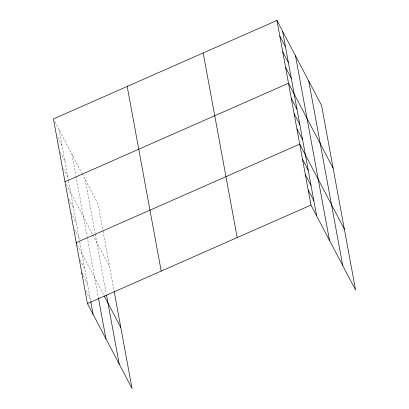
<?xml version="1.0" encoding="UTF-8"?>
<svg xmlns="http://www.w3.org/2000/svg" width="409" height="409" viewBox="0 0 409 409"><rect width="100%" height="100%" fill="white"/><g stroke="black" fill="none" stroke-linecap="round" stroke-linejoin="round"><path stroke-width="0.31" stroke-dasharray="2.04 1.53" d="M54.847 121.652L81.953 173.288M82.25 173.851L98.042 203.927L102.899 230.293M57.735 137.347L61.989 145.451M60.343 152.496L64.883 161.146M63.518 168.733L67.771 176.836M66.406 184.423L92.633 234.377M92.93 234.94L109.607 266.699M68.932 199.117L73.472 207.762M70.885 212.726L76.273 222.992M74.54 229.577L79.08 238.222M77.633 245.349L103.86 295.303M80.154 260.042L84.694 268.687M83.242 275.809L87.5 283.918M85.767 290.502L90.307 299.148M103.012 230.921L114.096 291.07M85.19 179.454L95.133 233.437M95.251 234.066L106.294 294.01M71.953 154.234L75.885 175.579M75.997 176.202L87.107 236.499M87.219 237.113L98.441 298.038M59.1 129.76L68.467 180.604M68.584 181.228L79.643 241.269M79.755 241.877L90.64 300.978"/><path stroke-width="0.61" d="M276.949 20.45L310.958 205.073L355.574 290.047L321.561 105.43L276.949 20.45L53.426 118.953L87.439 303.57L132.051 388.55L114.208 291.678M64.99 181.724L288.514 83.221L333.125 168.201M87.439 303.57L310.958 205.073M279.838 36.14L285.513 46.948M282.731 51.836L288.406 62.643M285.62 67.526L291.295 78.334M291.32 98.451L296.99 109.259M294.122 113.682L299.797 124.489M296.929 128.917L302.604 139.72M344.347 229.122L299.736 144.147L76.212 242.649L76.78 243.728M302.542 159.377L308.217 170.185M305.349 174.607L311.019 185.415M308.151 189.842L313.826 200.645M104.152 295.865L120.829 327.624M81.826 273.11L82.393 274.188M308.713 80.951L342.722 265.574M295.472 55.731L329.485 240.354M282.624 31.258L316.632 215.88M203.186 52.955L237.194 237.578M127.189 86.447L161.197 271.065M106.519 295.226L119.203 364.071M98.554 298.647L105.962 338.856M90.752 301.586L93.109 314.378"/></g></svg>
